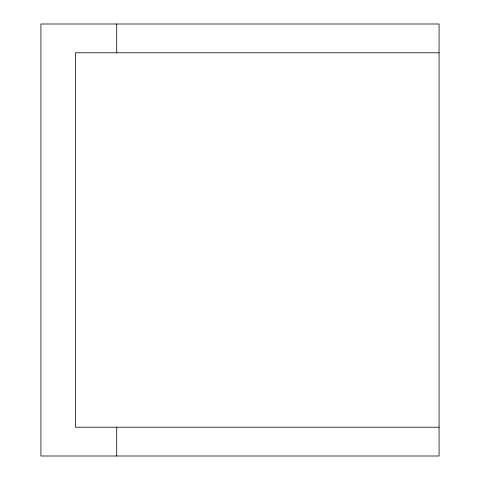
<?xml version="1.0" encoding="UTF-8"?>
<svg xmlns="http://www.w3.org/2000/svg" width="480" height="480" viewBox="0 0 480 480"><rect width="100%" height="100%" fill="white"/><g stroke="black" fill="none" stroke-linecap="round" stroke-linejoin="round"><path stroke-width="0.72" d="M439.074 427.2L439.074 24L40.926 24L40.92 456L439.074 456L439.074 427.2L75.372 427.2L75.372 52.8L439.08 52.794M116.712 24L116.712 52.8M116.712 427.2L116.712 456"/></g></svg>
